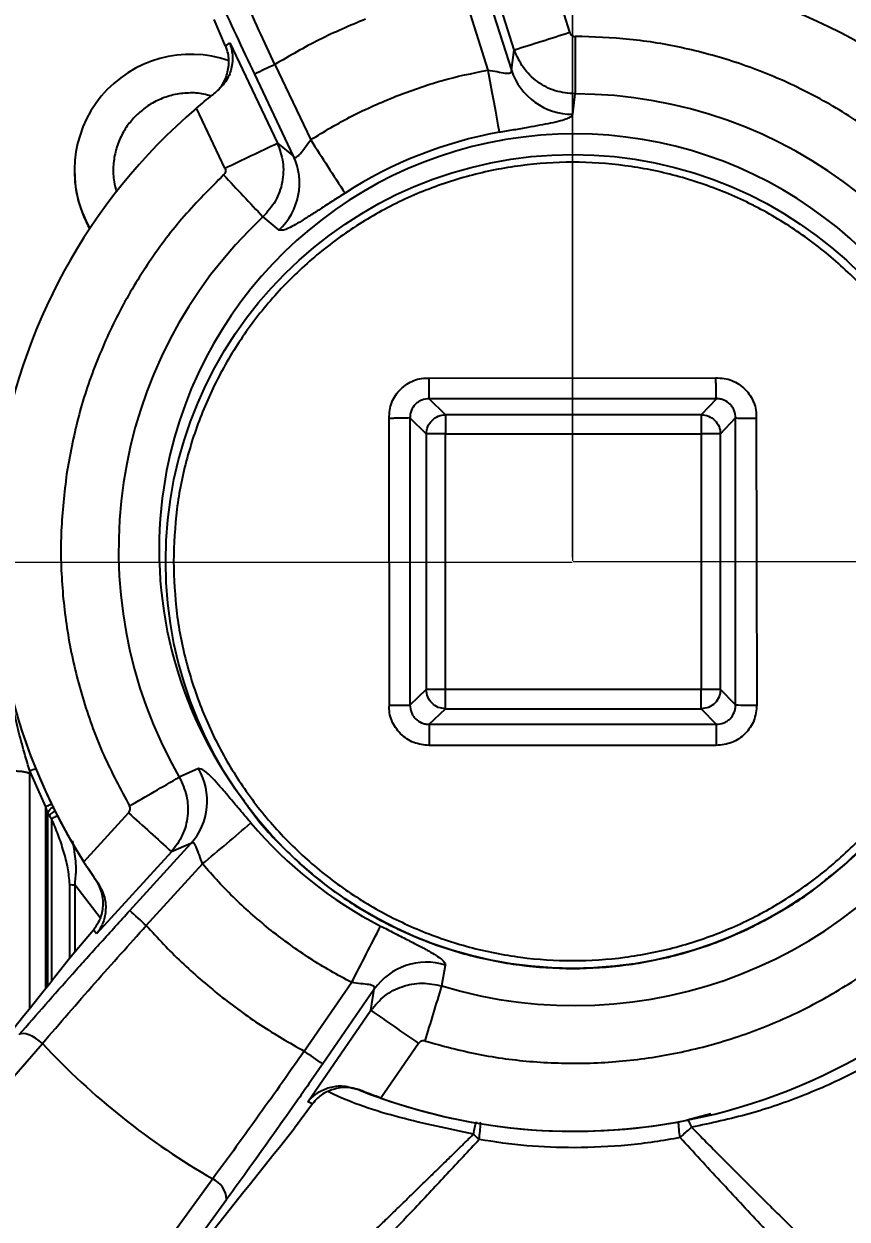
# Model space of a CAD drawing. Header units: millimetres. Extents: x 2223 to 4172, y 741 to 2119.
# Drawn here: x 3032.4 to 3138.6, y 1079.8 to 1234 of the extents above; entities that cross this region are included whole.
import ezdxf

# ---------------------------------------------------------------- set-up
doc = ezdxf.new("R2010")
doc.units = ezdxf.units.MM
doc.layers.add('AM_5', color=3, linetype='Continuous', lineweight=25)
doc.styles.add('SLDTEXTSTYLE1', font='txt.shx', dxfattribs={"width": 0.7, "bigfont": 'gbcbig.shx'})
doc.dimstyles.new('SLDDIMSTYLE12$0', dxfattribs={"dimtxt": 12, "dimasz": 10, "dimexe": 0, "dimexo": 0.0625, "dimgap": 0.875, "dimtad": 1, "dimdec": 1, "dimlfac": 1.8, "dimrnd": 1e-09, "dimzin": 12, "dimdsep": 46, "dimtxsty": 'SLDTEXTSTYLE1', "dimcen": 0.09, "dimdle": 8.16, "dimclrd": 3, "dimclre": 3, "dimadec": 0, "dimazin": 3, "dimtfac": 1, "dimtdec": 1, "dimtofl": 0, "dimtmove": 0, "dimatfit": 3, "dimfxl": 0, "dimfrac": 2, "dimtolj": 1, "dimlwd": 5, "dimlwe": 5, "dimarcsym": 0})
doc.dimstyles.new('SLDDIMSTYLE12$3', dxfattribs={"dimtxt": 12, "dimasz": 10, "dimexe": 0, "dimexo": 0.0625, "dimgap": 0.875, "dimtad": 1, "dimdec": 1, "dimlfac": 1.8, "dimrnd": 1e-09, "dimzin": 12, "dimdsep": 46, "dimtxsty": 'SLDTEXTSTYLE1', "dimcen": 0.09, "dimdle": 8.16, "dimclrd": 3, "dimclre": 3, "dimadec": 0, "dimazin": 3, "dimtfac": 1, "dimtdec": 1, "dimtofl": 0, "dimtmove": 0, "dimatfit": 3, "dimfxl": 0, "dimfrac": 2, "dimtolj": 1, "dimlwd": 5, "dimlwe": 5, "dimarcsym": 0})

# ---------------------------------------------------------------- blocks, each defined once
blk = doc.blocks.new('*D32')
at = {"layer": 'AM_5', "color": 3, "linetype": 'Continuous', "lineweight": 5, "transparency": 16777216}
for p, q in [((2980.42, 1199.16), (2980.42, 1348.98)), ((3093.2, 1348.98), (2990.42, 1348.98))]:
    blk.add_line(p, q, dxfattribs=at)
at = {"layer": 'AM_5', "color": 3, "lineweight": 5, "transparency": 16777216}
blk.add_line((3103.2, 1164.7), (3103.2, 1348.98), dxfattribs=at)
at = {"layer": 'AM_5', "color": 3, "transparency": 16777216}
for points in [[(2990.42, 1350.65), (2990.42, 1347.32), (2980.42, 1348.98)], [(3093.2, 1350.65), (3093.2, 1347.32), (3103.2, 1348.98)]]:
    blk.add_solid(points, dxfattribs=at)
at = {"layer": 'Defpoints', "color": 0, "transparency": 16777216}
for p in [(2980.42, 1348.98), (2980.42, 1199.1), (3103.2, 1164.63)]:
    blk.add_point(p, dxfattribs=at)
at = {"layer": 'AM_5', "color": 0, "transparency": 16777216, "insert": (3041.81, 1355.86), "char_height": 12, "attachment_point": 5, "style": 'SLDTEXTSTYLE1'}
blk.add_mtext('\\A1;123', dxfattribs=at)
blk = doc.blocks.new('*D33')
at = {"layer": 'AM_5', "color": 3, "lineweight": 5, "transparency": 16777216}
blk.add_line((3103.18, 1165.14), (3103.18, 1348.23), dxfattribs=at)
at = {"layer": 'AM_5', "color": 3, "linetype": 'Continuous', "lineweight": 5, "transparency": 16777216}
for p, q in [((3113.18, 1348.23), (3270.42, 1348.23)), ((3280.42, 1238.93), (3280.42, 1348.23))]:
    blk.add_line(p, q, dxfattribs=at)
at = {"layer": 'AM_5', "color": 3, "transparency": 16777216}
for points in [[(3113.18, 1349.9), (3113.18, 1346.57), (3103.18, 1348.23)], [(3270.42, 1349.9), (3270.42, 1346.57), (3280.42, 1348.23)]]:
    blk.add_solid(points, dxfattribs=at)
at = {"layer": 'Defpoints', "color": 0, "transparency": 16777216}
for p in [(3280.42, 1348.23), (3280.42, 1238.87), (3103.18, 1165.07)]:
    blk.add_point(p, dxfattribs=at)
at = {"layer": 'AM_5', "color": 0, "transparency": 16777216, "insert": (3191.8, 1355.11), "char_height": 12, "attachment_point": 5, "style": 'SLDTEXTSTYLE1'}
blk.add_mtext('\\A1;178', dxfattribs=at)
blk = doc.blocks.new('*D27')
at = {"layer": 'AM_5', "color": 3, "lineweight": 5, "transparency": 16777216}
blk.add_line((3396.39, 1282.08), (3427.64, 1282.08), dxfattribs=at)
at = {"layer": 'AM_5', "color": 3, "linetype": 'Continuous', "lineweight": 5, "transparency": 16777216}
for p, q in [((3427.64, 1272.08), (3427.64, 1174.63)), ((3103.26, 1164.63), (3427.64, 1164.63))]:
    blk.add_line(p, q, dxfattribs=at)
at = {"layer": 'AM_5', "color": 3, "transparency": 16777216}
for points in [[(3425.97, 1272.08), (3429.31, 1272.08), (3427.64, 1282.08)], [(3425.97, 1174.63), (3429.31, 1174.63), (3427.64, 1164.63)]]:
    blk.add_solid(points, dxfattribs=at)
at = {"layer": 'Defpoints', "color": 0, "transparency": 16777216}
for p in [(3396.33, 1282.08), (3103.2, 1164.63), (3427.64, 1164.63)]:
    blk.add_point(p, dxfattribs=at)
at = {"layer": 'AM_5', "color": 0, "transparency": 16777216, "insert": (3420.77, 1223.36), "char_height": 12, "attachment_point": 5, "rotation": 90, "style": 'SLDTEXTSTYLE1'}
blk.add_mtext('\\A1;115', dxfattribs=at)
blk = doc.blocks.new('*D36')
at = {"layer": 'AM_5', "color": 3, "lineweight": 5, "transparency": 16777216}
blk.add_line((3103.12, 1164.5), (2915.12, 1164.5), dxfattribs=at)
at = {"layer": 'AM_5', "color": 3, "linetype": 'Continuous', "lineweight": 5, "transparency": 16777216}
for p, q in [((2915.12, 1154.5), (2915.12, 932.89)), ((3057.37, 922.89), (2915.12, 922.89))]:
    blk.add_line(p, q, dxfattribs=at)
at = {"layer": 'AM_5', "color": 3, "transparency": 16777216}
for points in [[(2913.46, 1154.5), (2916.79, 1154.5), (2915.12, 1164.5)], [(2913.46, 932.89), (2916.79, 932.89), (2915.12, 922.89)]]:
    blk.add_solid(points, dxfattribs=at)
at = {"layer": 'Defpoints', "color": 0, "transparency": 16777216}
for p in [(3103.18, 1164.5), (2915.12, 922.89), (3057.43, 922.89)]:
    blk.add_point(p, dxfattribs=at)
at = {"layer": 'AM_5', "color": 0, "transparency": 16777216, "insert": (2908.25, 990.17), "char_height": 12, "attachment_point": 5, "rotation": 90, "style": 'SLDTEXTSTYLE1'}
blk.add_mtext('\\A1;245', dxfattribs=at)
blk = doc.blocks.new('*D29')
at = {"layer": 'AM_5', "color": 3, "linetype": 'Continuous', "lineweight": 5, "transparency": 16777216}
blk.add_line((3249.61, 1333.34), (3223.8, 1301.29), dxfattribs=at)
at = {"layer": 'AM_5', "color": 3, "lineweight": 5, "transparency": 16777216}
for p, q in [((3170.49, 1235), (3170.49, 1235.18)), ((3170.4, 1235.09), (3170.58, 1235.09))]:
    blk.add_line(p, q, dxfattribs=at)
at = {"layer": 'AM_5', "color": 3, "transparency": 16777216}
blk.add_solid([(3222.51, 1302.33), (3225.1, 1300.24), (3217.53, 1293.5)], dxfattribs=at)
at = {"layer": 'Defpoints', "color": 0, "transparency": 16777216}
for p in [(3217.53, 1293.5), (3123.45, 1176.68)]:
    blk.add_point(p, dxfattribs=at)
at = {"layer": 'AM_5', "color": 0, "transparency": 16777216, "insert": (3234.49, 1325.52), "char_height": 12, "attachment_point": 5, "rotation": 51.1543, "style": 'SLDTEXTSTYLE1'}
blk.add_mtext('\\A1;%%C420', dxfattribs=at)

msp = doc.modelspace()

# ---------------------------------------------------------------- linework, layer by layer
at = {"color": 7, "linetype": 'Continuous', "lineweight": 25}
for p, q in [((3095.66, 1230.648), (3091.325, 1244.302)), ((3100.202, 1241.065), (3102.795, 1232.899)), ((3089.006, 1238.292), (3092.262, 1228.038)), ((3091.757, 1239.159), (3095.298, 1228.007)), ((3058.423, 1231.108), (3056.927, 1234.56)), ((3058.423, 1231.108), (3058.955, 1231.547)), ((3058.955, 1231.547), (3065.098, 1218.606)), ((3095.298, 1228.007), (3095.66, 1230.648)), ((3067.193, 1216.933), (3062.175, 1227.504)), ((3064.782, 1228.747), (3069.395, 1219.028)), ((3058.161, 1226.429), (3058.165, 1226.432)), ((3058.165, 1226.432), (3058.492, 1227.12)), ((3103.19, 1222.322), (3103.506, 1224.955)), ((3058.335, 1215.381), (3054.662, 1223.121)), ((3065.098, 1218.606), (3067.193, 1216.933)), ((3038.923, 1215.1), (3038.923, 1215.051)), ((3063.245, 1209.091), (3065.299, 1207.392)), ((3084.689, 1188.299), (3121.659, 1188.311)), ((3086.8, 1183.568), (3084.689, 1185.635)), ((3121.723, 1185.635), (3084.689, 1185.635)), ((3121.723, 1185.635), (3119.775, 1183.568)), ((3079.542, 1146.11), (3079.507, 1183.083)), ((3082.202, 1183.149), (3084.313, 1181.081)), ((3082.202, 1183.149), (3082.202, 1146.115)), ((3119.775, 1183.568), (3086.8, 1183.568)), ((3122.263, 1181.081), (3124.207, 1183.144)), ((3124.207, 1146.119), (3124.207, 1183.144)), ((3126.869, 1183.139), (3126.945, 1146.114)), ((3084.313, 1181.081), (3084.313, 1148.106)), ((3086.8, 1148.111), (3086.8, 1181.086)), ((3086.8, 1181.086), (3119.775, 1181.086)), ((3119.775, 1181.086), (3119.775, 1148.111)), ((3122.263, 1148.106), (3122.263, 1181.081)), ((3050.696, 1164.768), (3050.696, 1164.759)), ((3084.313, 1148.106), (3082.202, 1146.115)), ((3119.775, 1148.111), (3086.8, 1148.111)), ((3124.207, 1146.119), (3122.263, 1148.106)), ((3084.693, 1143.63), (3086.8, 1145.618)), ((3086.8, 1145.618), (3119.775, 1145.618)), ((3119.775, 1145.618), (3121.719, 1143.63)), ((3084.693, 1143.63), (3121.719, 1143.63)), ((3121.719, 1140.888), (3084.693, 1140.888)), ((3033.154, 1137.298), (3033.153, 1137.627)), ((3035.235, 1132.968), (3033.153, 1137.627)), ((3054.923, 1137.917), (3052.449, 1136.814)), ((3035.235, 1132.938), (3035.235, 1132.968)), ((3035.244, 1132.935), (3035.235, 1132.968)), ((3035.683, 1131.821), (3035.485, 1132.103)), ((3035.984, 1131.437), (3035.683, 1131.821)), ((3040.14, 1125.88), (3045.912, 1132.206)), ((3051.442, 1127.175), (3041.788, 1116.596)), ((3046.059, 1119.599), (3053.946, 1128.243)), ((3053.946, 1128.243), (3051.442, 1127.175)), ((3048.19, 1117.66), (3055.442, 1125.607)), ((3042.221, 1118.678), (3038.971, 1122.897)), ((3041.739, 1123.457), (3041.963, 1123.15)), ((3042.519, 1121.665), (3042.516, 1121.669)), ((3042.631, 1120.912), (3042.519, 1121.665)), ((3038.958, 1114.265), (3041.401, 1117.126)), ((3041.788, 1116.596), (3041.401, 1117.126)), ((3086.318, 1109.878), (3086.797, 1112.568)), ((3068.568, 1101.454), (3074.678, 1110.308)), ((3077.589, 1109.44), (3070.944, 1099.809)), ((3077.152, 1106.728), (3077.589, 1109.44)), ((3069.019, 1094.941), (3077.152, 1106.728)), ((3018.135, 1083.288), (3034.792, 1102.45)), ((3083.313, 1102.461), (3078.45, 1095.414)), ((3074.324, 1096.754), (3073.393, 1096.756)), ((3074.329, 1096.752), (3074.324, 1096.754)), ((3075.741, 1096.417), (3074.329, 1096.752)), ((3075.378, 1096.576), (3075.741, 1096.417)), ((3069.64, 1094.667), (3069.019, 1094.941)), ((3069.64, 1094.667), (3067.311, 1091.529)), ((3121.015, 1093.359), (3117.94, 1092.54)), ((3117.94, 1092.54), (3117.94, 1092.54)), ((3090.395, 1090.752), (3090.846, 1090.326)), ((3090.846, 1090.326), (3091.12, 1090.055)), ((3117.059, 1090.301), (3117.369, 1090.604)), ((3056.757, 1084.982), (3041.813, 1064.458)), ((3043.537, 1061.751), (3058.548, 1082.321))]:
    msp.add_line(p, q, dxfattribs=at)
at = {"color": 7, "linetype": 'Continuous', "lineweight": 25, "flags": 128}
for points in [[(3103.516, 1232.368), (3103.514, 1231.034), (3103.512, 1229.743), (3103.511, 1228.536), (3103.509, 1227.452), (3103.508, 1226.525), (3103.507, 1225.785), (3103.506, 1225.256), (3103.506, 1224.955)], [(3092.262, 1228.038), (3092.523, 1226.592), (3092.776, 1225.193), (3093.012, 1223.885), (3093.225, 1222.71), (3093.406, 1221.705), (3093.551, 1220.904), (3093.655, 1220.331), (3093.715, 1220.004)], [(3086.8, 1183.568), (3086.8, 1183.48), (3086.8, 1183.312), (3086.8, 1183.069), (3086.8, 1182.759), (3086.8, 1182.393), (3086.8, 1181.982), (3086.8, 1181.542), (3086.8, 1181.086)], [(3119.775, 1183.568), (3119.775, 1183.48), (3119.775, 1183.312), (3119.775, 1183.069), (3119.775, 1182.759), (3119.775, 1182.393), (3119.775, 1181.982), (3119.775, 1181.542), (3119.775, 1181.086)], [(3086.8, 1145.618), (3086.8, 1145.705), (3086.8, 1145.873), (3086.8, 1146.117), (3086.8, 1146.429), (3086.8, 1146.797), (3086.8, 1147.21), (3086.8, 1147.653), (3086.8, 1148.111)], [(3119.775, 1145.618), (3119.775, 1145.705), (3119.775, 1145.873), (3119.775, 1146.117), (3119.775, 1146.429), (3119.775, 1146.797), (3119.775, 1147.21), (3119.775, 1147.653), (3119.775, 1148.111)], [(3084.693, 1143.63), (3084.693, 1143.535), (3084.693, 1143.35), (3084.693, 1143.081), (3084.693, 1142.739), (3084.693, 1142.333), (3084.693, 1141.879), (3084.693, 1141.392), (3084.693, 1140.888)], [(3121.719, 1143.63), (3121.719, 1143.535), (3121.719, 1143.35), (3121.719, 1143.081), (3121.719, 1142.739), (3121.719, 1142.333), (3121.719, 1141.879), (3121.719, 1141.392), (3121.719, 1140.888)], [(3033.154, 1106.995), (3033.154, 1107.003), (3033.154, 1112.215), (3033.154, 1117.396), (3033.154, 1122.519), (3033.154, 1127.561), (3033.154, 1132.495), (3033.154, 1137.298)], [(3035.235, 1109.609), (3035.235, 1113.202), (3035.235, 1118.253), (3035.235, 1123.243), (3035.235, 1128.146), (3035.235, 1132.938)], [(3035.485, 1109.922), (3035.485, 1112.65), (3035.485, 1117.623), (3035.485, 1122.539), (3035.485, 1127.373), (3035.485, 1132.103)], [(3035.984, 1131.437), (3035.984, 1126.545), (3035.984, 1121.544), (3035.984, 1116.459), (3035.984, 1111.317), (3035.984, 1110.541)], [(3038.316, 1113.48), (3038.316, 1118.037), (3038.316, 1122.969)], [(3038.971, 1122.897), (3038.971, 1117.985), (3038.971, 1114.292)], [(3034.792, 1102.45), (3034.362, 1102.807), (3033.916, 1103.119), (3033.471, 1103.377), (3033.043, 1103.57), (3032.648, 1103.691), (3032.301, 1103.736), (3032.015, 1103.702), (3031.8, 1103.592)]]:
    msp.add_lwpolyline(points, dxfattribs=at)
at = {"color": 7, "linetype": 'Continuous', "lineweight": 25}
msp.add_circle((3103.196, 1164.634), 52.5, dxfattribs=at)
for centre, radius, start, end in [((3103.422, 1166.134), 75, 10.54851, 92.46086), ((2782.724, 2234.862), 1051.844, 287.308245, 287.715785), ((3053.923, 1215.062), 15, 70.68701, 209.89018), ((3248.707, 839.865), 430.183, 115.31225, 115.69693), ((3103.159, 1230.599), 8.277, 198.25, 270.21482), ((3103.422, 1166.145), 58.809, 13.09228, 89.91829), ((3103.422, 1166.134), 75, 130.5515, 212.46111), ((3103.422, 1166.225), 53.574, 308.26934, 171.50515), ((3103.422, 1166.208), 54.664, 100.22856, 122.78193), ((2581.429, 2224.309), 1115.963, 295.299462, 295.684155), ((5061.985, 2500.275), 2368.967, 212.741266, 212.938789), ((3059.674, 1213.467), 8.279, 312.79782, 24.74766), ((3053.923, 1215.012), 15, 179.85416, 209.77464), ((4306.544, 2380.296), 1708.073, 223.040922, 223.289717), ((3103.421, 1166.146), 58.809, 133.09211, 209.9183), ((3086.261, 815.55), 365.536, 89.91553, 90.30529), ((3120.32, 821.299), 359.787, 89.69056, 90.08686), ((3103.422, 1166.225), 53.574, 171.50512, 216.90515), ((3103.422, 1166.121), 75, 179.85416, 214.67082), ((3086.261, 782.575), 365.536, 89.91553, 90.30529), ((3120.32, 788.324), 359.787, 89.69056, 90.08686), ((3126.345, 1541.879), 395.766, 269.69056, 270.08686), ((3022.116, 1166.92), 31.302, 290.645, 292.15846), ((2367.671, 2314.963), 1362.702, 299.853963, 300.166528), ((3047.772, 1133.752), 8.275, 318.25455, 30.22182), ((3103.422, 1166.146), 58.81, 253.09221, 329.91815), ((3034.838, 1131.878), 1.132, 68.96163, 69.4452), ((3956.608, 2127.753), 1349.252, 227.54871, 227.866183), ((1954.568, 2429.605), 1706.557, 310.172067, 310.447019), ((3103.422, 1166.209), 54.664, 220.22866, 242.78205), ((3103.422, 1166.134), 75, 250.55137, 332.45778), ((2697.016, 733.937), 520.16, 47.53594, 47.85337), ((531.158, 2420.404), 2861.092, 332.748286, 332.912361), ((3084.348, 1104.66), 8.278, 72.79245, 144.73438), ((-839.477, 2297.03), 4101.365, 343.070862, 343.174801), ((3776.323, 2109.615), 1222.547, 235.11742, 235.46867), ((3103.422, 1166.203), 93.672, 222.88982, 240.12065), ((2801.583, 713.256), 471.146, 55.13015, 55.48148), ((3103.422, 1166.122), 75, 248.34145, 281.16149), ((3055.491, 1082.197), 3.059, 2.31011, 65.56225)]:
    msp.add_arc(centre, radius, start, end, dxfattribs=at)
for points, knots in [([(3102.989, 995.903), (3105.549, 995.928), (3109.129, 995.962), (3114.399, 996.241), (3118.863, 996.577), (3124.179, 997.142), (3129.748, 997.916), (3135.562, 998.926), (3141.533, 1000.182), (3147.609, 1001.692), (3153.747, 1003.463), (3159.912, 1005.497), (3166.076, 1007.797), (3172.212, 1010.362), (3178.301, 1013.192), (3184.32, 1016.286), (3190.253, 1019.641), (3196.082, 1023.253), (3201.792, 1027.118), (3207.367, 1031.232), (3212.795, 1035.59), (3218.06, 1040.184), (3223.152, 1045.008), (3228.056, 1050.056), (3232.763, 1055.319), (3237.261, 1060.789), (3241.539, 1066.457), (3245.588, 1072.314), (3249.398, 1078.351), (3252.959, 1084.557), (3256.265, 1090.922), (3259.305, 1097.434), (3262.075, 1104.083), (3264.565, 1110.858), (3266.77, 1117.745), (3268.685, 1124.734), (3270.304, 1131.812), (3271.621, 1138.966), (3272.634, 1146.183), (3273.339, 1153.45), (3273.732, 1160.754), (3273.81, 1168.082), (3273.573, 1175.42), (3273.019, 1182.754), (3272.147, 1190.072), (3270.957, 1197.359), (3269.449, 1204.602), (3267.624, 1211.786), (3265.483, 1218.899), (3263.029, 1225.927), (3260.265, 1232.855), (3257.192, 1239.672), (3253.815, 1246.362), (3250.137, 1252.914), (3246.163, 1259.314), (3241.898, 1265.55), (3237.347, 1271.608), (3232.515, 1277.476), (3227.408, 1283.142), (3222.032, 1288.595), (3216.585, 1293.642), (3211.112, 1298.295), (3205.653, 1302.564), (3200.028, 1306.607), (3194.247, 1310.415), (3188.319, 1313.983), (3182.257, 1317.305), (3176.071, 1320.375), (3169.775, 1323.189), (3163.381, 1325.741), (3156.906, 1328.027), (3150.368, 1330.043), (3143.793, 1331.786), (3137.22, 1333.25), (3130.726, 1334.432), (3124.437, 1335.329), (3118.913, 1335.913), (3114.03, 1336.28), (3109.206, 1336.52), (3103.232, 1336.637), (3097.715, 1336.527), (3092.446, 1336.255), (3087.982, 1335.917), (3082.665, 1335.352), (3077.096, 1334.579), (3071.283, 1333.569), (3065.312, 1332.313), (3059.236, 1330.802), (3053.098, 1329.032), (3046.933, 1326.997), (3040.769, 1324.698), (3034.632, 1322.133), (3028.544, 1319.302), (3022.525, 1316.209), (3016.592, 1312.854), (3010.763, 1309.242), (3005.053, 1305.376), (2999.477, 1301.262), (2994.05, 1296.905), (2988.784, 1292.311), (2983.693, 1287.486), (2978.788, 1282.438), (2974.081, 1277.176), (2969.584, 1271.706), (2965.305, 1266.037), (2961.257, 1260.18), (2957.447, 1254.143), (2953.885, 1247.938), (2950.58, 1241.573), (2947.538, 1235.061), (2944.776, 1228.409), (2942.439, 1222.127), (2941.16, 1218.022), (2940.597, 1216.214)], [0, 0, 0, 0, 0.01020738, 0.01427401, 0.02103699, 0.02805607, 0.03558666, 0.0434511, 0.05157826, 0.05991132, 0.06840986, 0.07704394, 0.08579098, 0.09463359, 0.10355821, 0.11255405, 0.12161242, 0.13072624, 0.1398897, 0.14909794, 0.15834689, 0.16763314, 0.17695375, 0.18630622, 0.19568842, 0.20509849, 0.21453484, 0.22399606, 0.23348097, 0.24298851, 0.25251779, 0.26206801, 0.27163852, 0.28122873, 0.29083816, 0.30046642, 0.31011319, 0.31977821, 0.32946132, 0.33916239, 0.34888138, 0.35861831, 0.36837328, 0.37814642, 0.38793798, 0.39774825, 0.40757761, 0.41742653, 0.42729557, 0.4371854, 0.4470968, 0.45703069, 0.46698816, 0.47697044, 0.48697902, 0.49701559, 0.50708218, 0.51718117, 0.52731537, 0.53748817, 0.54770366, 0.5569145, 0.56612256, 0.57532659, 0.5845258, 0.59371913, 0.60290519, 0.61208206, 0.62124705, 0.63039624, 0.63952364, 0.64861966, 0.65766788, 0.66663751, 0.67546331, 0.68397889, 0.69196332, 0.69760555, 0.70350123, 0.71121989, 0.72142727, 0.72549391, 0.73225688, 0.73927596, 0.74680655, 0.754671, 0.76279816, 0.77113122, 0.77962976, 0.78826384, 0.79701087, 0.80585349, 0.81477811, 0.82377394, 0.83283231, 0.84194614, 0.85110959, 0.86031783, 0.86956679, 0.87885303, 0.88817364, 0.89752611, 0.90690831, 0.91631839, 0.92575473, 0.93521596, 0.94470086, 0.95420841, 0.96373768, 0.97328791, 0.98285841, 0.99244862, 1, 1, 1, 1]), ([(3103.805, 1316.592), (3106.206, 1316.554), (3109.564, 1316.502), (3114.507, 1316.198), (3118.696, 1315.841), (3123.683, 1315.25), (3128.904, 1314.45), (3134.35, 1313.413), (3139.938, 1312.129), (3145.618, 1310.591), (3151.346, 1308.793), (3157.089, 1306.732), (3162.82, 1304.408), (3168.512, 1301.821), (3174.144, 1298.971), (3179.696, 1295.861), (3185.149, 1292.494), (3190.486, 1288.875), (3195.692, 1285.008), (3200.751, 1280.899), (3205.649, 1276.555), (3210.372, 1271.982), (3214.908, 1267.189), (3219.244, 1262.183), (3223.369, 1256.974), (3227.271, 1251.571), (3230.94, 1245.983), (3234.367, 1240.222), (3237.541, 1234.299), (3240.455, 1228.224), (3243.099, 1222.009), (3245.467, 1215.667), (3247.552, 1209.209), (3249.347, 1202.65), (3250.847, 1196.002), (3252.045, 1189.278), (3252.942, 1182.492), (3253.517, 1175.658), (3253.792, 1169.592), (3253.74, 1165.808), (3253.719, 1164.314)], [0, 0, 0, 0, 0.0302952, 0.0423856, 0.0624901, 0.08336, 0.1057536, 0.1291426, 0.1533151, 0.1781023, 0.2033838, 0.2290707, 0.2550958, 0.2814075, 0.3079654, 0.3347376, 0.3616982, 0.3888263, 0.4161047, 0.4435189, 0.4710571, 0.4987089, 0.526466, 0.5543209, 0.5822674, 0.6103001, 0.6384144, 0.6666062, 0.6948723, 0.7232096, 0.7516156, 0.7800883, 0.8086258, 0.8372268, 0.86589, 0.8946146, 0.9234, 0.9522458, 0.9811519, 1, 1, 1, 1]), ([(3062.175, 1227.504), (3061.384, 1229.177), (3059.808, 1232.513), (3057.513, 1237.471), (3055.295, 1242.335), (3053.911, 1245.444), (3053.219, 1246.998)], [0, 0, 0, 0, 0.2514799, 0.5012785, 0.7507527, 1, 1, 1, 1]), ([(3064.782, 1228.747), (3064.091, 1230.233), (3062.68, 1233.265), (3060.576, 1237.872), (3058.452, 1242.59), (3057.103, 1245.662), (3056.415, 1247.226)], [0, 0, 0, 0, 0.2354209, 0.48057, 0.7354347, 1, 1, 1, 1]), ([(3102.795, 1232.899), (3102.826, 1232.825), (3102.889, 1232.678), (3103.062, 1232.507), (3103.276, 1232.391), (3103.436, 1232.376), (3103.516, 1232.368)], [0, 0, 0, 0, 0.2501498, 0.4993715, 0.7492584, 1, 1, 1, 1]), ([(3167.937, 1181.136), (3167.335, 1183.403), (3166.12, 1187.988), (3163.348, 1194.638), (3159.833, 1201.116), (3155.518, 1207.272), (3150.457, 1212.978), (3144.742, 1218.088), (3138.477, 1222.506), (3131.778, 1226.152), (3124.808, 1228.97), (3117.706, 1230.937), (3110.602, 1232.14), (3105.861, 1232.293), (3103.516, 1232.368)], [0, 0, 0, 0, 0.079193, 0.1601594, 0.2427828, 0.3278545, 0.4136411, 0.5, 0.5863536, 0.6721403, 0.7572171, 0.8398354, 0.9208043, 1, 1, 1, 1]), ([(3058.955, 1231.547), (3059.102, 1231.053), (3059.394, 1230.064), (3059.265, 1228.413), (3058.689, 1226.691), (3057.699, 1225.698), (3057.203, 1225.202)], [0, 0, 0, 0, 0.2505534, 0.5002592, 0.7500542, 1, 1, 1, 1]), ([(3058.492, 1227.12), (3058.653, 1227.71), (3058.974, 1228.888), (3058.763, 1230.243), (3058.491, 1230.936), (3058.423, 1231.108)], [0, 0, 0, 0, 0.4303315, 0.858978, 1, 1, 1, 1]), ([(3103.506, 1224.955), (3102.639, 1225.037), (3100.906, 1225.2), (3098.58, 1226.444), (3096.683, 1228.268), (3096.001, 1229.854), (3095.66, 1230.648)], [0, 0, 0, 0, 0.2503671, 0.5005248, 0.7501034, 1, 1, 1, 1]), ([(3092.262, 1228.038), (3092.663, 1227.969), (3093.454, 1227.831), (3094.327, 1227.653), (3094.861, 1227.608), (3095.147, 1227.646), (3095.31, 1227.773), (3095.302, 1227.928), (3095.298, 1228.007)], [0, 0, 0, 0, 0.2616178, 0.5161546, 0.6376198, 0.7555299, 0.8740541, 1, 1, 1, 1]), ([(3056.896, 1224.946), (3057.257, 1225.278), (3057.742, 1225.723), (3058.076, 1226.285), (3058.161, 1226.429)], [0, 0, 0, 0, 0.7449704, 1, 1, 1, 1]), ([(3056.542, 1224.674), (3056.235, 1224.767), (3055.296, 1225.053), (3053.637, 1225.121), (3051.677, 1224.887), (3049.838, 1224.261), (3048.195, 1223.355), (3047.292, 1222.54), (3046.852, 1222.143)], [0, 0, 0, 0, 0.09132221, 0.2798441, 0.46836599, 0.65326485, 0.83131816, 1, 1, 1, 1]), ([(3054.662, 1223.121), (3055.341, 1223.69), (3056.21, 1224.42), (3057.025, 1225.061), (3057.203, 1225.202)], [0, 0, 0, 0, 0.7808005, 1, 1, 1, 1]), ([(3046.852, 1222.143), (3046.464, 1221.714), (3045.668, 1220.834), (3044.774, 1219.239), (3044.146, 1217.458), (3043.881, 1215.557), (3043.931, 1213.812), (3044.224, 1212.764), (3044.344, 1212.334)], [0, 0, 0, 0, 0.1629563, 0.3344814, 0.5122355, 0.6932761, 0.8743167, 1, 1, 1, 1]), ([(3093.715, 1220.004), (3094.35, 1220.118), (3095.635, 1220.348), (3097.422, 1220.663), (3099.024, 1220.948), (3100.46, 1221.226), (3101.669, 1221.504), (3102.529, 1221.781), (3103.066, 1222.052), (3103.148, 1222.231), (3103.19, 1222.322)], [0, 0, 0, 0, 0.1222892, 0.2475486, 0.3637592, 0.4805658, 0.6189284, 0.7530679, 0.8736947, 1, 1, 1, 1]), ([(3065.098, 1218.606), (3065.389, 1217.797), (3065.972, 1216.177), (3065.834, 1213.553), (3064.983, 1211.051), (3063.825, 1209.746), (3063.245, 1209.091)], [0, 0, 0, 0, 0.248705, 0.4981896, 0.7483774, 1, 1, 1, 1]), ([(3067.193, 1216.933), (3067.244, 1216.873), (3067.344, 1216.755), (3067.55, 1216.772), (3067.787, 1216.939), (3068.147, 1217.336), (3068.664, 1218.063), (3069.149, 1218.703), (3069.395, 1219.028)], [0, 0, 0, 0, 0.1251651, 0.2440023, 0.362149, 0.4834229, 0.7377951, 1, 1, 1, 1]), ([(3058.335, 1215.381), (3058.363, 1215.306), (3058.418, 1215.156), (3058.408, 1214.913), (3058.33, 1214.682), (3058.224, 1214.561), (3058.171, 1214.501)], [0, 0, 0, 0, 0.25014978, 0.49937143, 0.74925837, 1, 1, 1, 1]), ([(3058.171, 1214.501), (3056.436, 1212.771), (3052.952, 1209.297), (3048.488, 1203.37), (3044.649, 1196.99), (3041.577, 1190.207), (3039.233, 1183.167), (3038.351, 1178.327), (3037.912, 1175.916)], [0, 0, 0, 0, 0.1654437, 0.332195, 0.5, 0.6677943, 0.834551, 1, 1, 1, 1]), ([(3073.824, 1212.167), (3073.277, 1211.814), (3072.17, 1211.098), (3070.604, 1210.081), (3069.175, 1209.157), (3067.951, 1208.395), (3066.943, 1207.821), (3065.872, 1207.305), (3065.528, 1207.358), (3065.299, 1207.392)], [0, 0, 0, 0, 0.1235233, 0.2501507, 0.3747805, 0.5002123, 0.6235234, 0.7497125, 1, 1, 1, 1]), ([(3079.507, 1183.083), (3079.563, 1183.789), (3079.674, 1185.184), (3080.911, 1186.935), (3082.347, 1187.903), (3083.665, 1188.31), (3084.349, 1188.303), (3084.689, 1188.299)], [0, 0, 0, 0, 0.2548061, 0.5030235, 0.7512335, 0.8766037, 1, 1, 1, 1]), ([(3121.723, 1185.635), (3121.722, 1185.699), (3121.72, 1185.831), (3121.706, 1186.424), (3121.69, 1187.106), (3121.674, 1187.746), (3121.664, 1188.117), (3121.659, 1188.311)], [0, 0, 0, 0, 0.2386603, 0.491323, 0.7193143, 0.8531728, 1, 1, 1, 1]), ([(3121.659, 1188.311), (3122.025, 1188.31), (3122.731, 1188.309), (3124.068, 1187.903), (3125.516, 1186.932), (3126.483, 1185.48), (3126.89, 1184.163), (3126.876, 1183.478), (3126.869, 1183.139)], [0, 0, 0, 0, 0.1326034, 0.256109, 0.503904, 0.7516959, 0.877002, 1, 1, 1, 1]), ([(3084.689, 1185.635), (3084.362, 1185.604), (3083.869, 1185.556), (3083.287, 1185.241), (3082.786, 1184.836), (3082.422, 1184.284), (3082.227, 1183.657), (3082.211, 1183.32), (3082.202, 1183.149)], [0, 0, 0, 0, 0.2493138, 0.3761129, 0.5001652, 0.7410461, 0.8682365, 1, 1, 1, 1]), ([(3124.207, 1183.144), (3124.176, 1183.471), (3124.128, 1183.965), (3123.814, 1184.546), (3123.409, 1185.049), (3122.857, 1185.415), (3122.23, 1185.611), (3121.893, 1185.627), (3121.723, 1185.635)], [0, 0, 0, 0, 0.2493268, 0.3762956, 0.5001656, 0.7420044, 0.8689622, 1, 1, 1, 1]), ([(3082.202, 1183.149), (3082.135, 1183.147), (3081.998, 1183.144), (3081.391, 1183.129), (3080.707, 1183.112), (3080.074, 1183.097), (3079.703, 1183.087), (3079.507, 1183.083)], [0, 0, 0, 0, 0.2438999, 0.4992707, 0.7200727, 0.8527413, 1, 1, 1, 1]), ([(3037.912, 1175.916), (3037.628, 1173.483), (3037.057, 1168.596), (3037.241, 1161.178), (3038.197, 1153.794), (3040.004, 1146.571), (3042.542, 1139.598), (3044.858, 1135.257), (3046.012, 1133.095)], [0, 0, 0, 0, 0.16544369, 0.33219497, 0.49999998, 0.6677943, 0.83455097, 1, 1, 1, 1]), ([(2933.119, 1167.395), (2933.103, 1166.403), (2933.047, 1162.964), (2933.283, 1157.075), (2933.822, 1149.74), (2934.698, 1142.422), (2935.888, 1135.135), (2937.396, 1127.893), (2939.221, 1120.708), (2941.361, 1113.595), (2943.815, 1106.568), (2946.58, 1099.639), (2949.653, 1092.823), (2953.03, 1086.132), (2956.708, 1079.58), (2960.681, 1073.18), (2964.946, 1066.945), (2969.497, 1060.887), (2974.329, 1055.019), (2979.436, 1049.352), (2984.813, 1043.9), (2990.26, 1038.852), (2995.733, 1034.2), (3001.191, 1029.93), (3006.816, 1025.888), (3012.598, 1022.08), (3018.525, 1018.511), (3024.588, 1015.189), (3030.773, 1012.119), (3037.07, 1009.306), (3043.464, 1006.754), (3049.939, 1004.468), (3056.477, 1002.451), (3063.052, 1000.709), (3069.624, 999.244), (3076.118, 998.062), (3082.408, 997.166), (3087.931, 996.581), (3092.814, 996.216), (3097.638, 995.968), (3101.053, 995.926), (3102.989, 995.903)], [0, 0, 0, 0, 0.01109766, 0.03845632, 0.06586598, 0.09332727, 0.12084104, 0.14840835, 0.17603052, 0.20370911, 0.23144601, 0.25924341, 0.28710389, 0.31503048, 0.34302669, 0.37109662, 0.39924508, 0.42747773, 0.45580122, 0.48422349, 0.51275401, 0.54140426, 0.56723687, 0.59306169, 0.61887522, 0.6446752, 0.67045871, 0.69622182, 0.72195917, 0.74766321, 0.77332291, 0.7989215, 0.8244321, 0.84980864, 0.87496476, 0.89971751, 0.9236002, 0.94599323, 0.96181736, 0.97835234, 1, 1, 1, 1]), ([(3033.153, 1137.627), (3032.848, 1138.656), (3032.234, 1140.728), (3031.465, 1143.706), (3030.684, 1147.112), (3030.15, 1149.72), (3029.924, 1151.261), (3029.894, 1151.463)], [0, 0, 0, 0, 0.2086078, 0.4204927, 0.6329881, 0.9518433, 1, 1, 1, 1]), ([(3084.693, 1140.888), (3084.01, 1140.965), (3082.644, 1141.121), (3080.9, 1142.325), (3079.93, 1143.765), (3079.522, 1145.085), (3079.535, 1145.77), (3079.542, 1146.11)], [0, 0, 0, 0, 0.2495155, 0.4993463, 0.7494031, 0.8758585, 1, 1, 1, 1]), ([(3079.542, 1146.11), (3079.861, 1146.11), (3080.521, 1146.11), (3081.378, 1146.111), (3082.003, 1146.113), (3082.138, 1146.114), (3082.202, 1146.115)], [0, 0, 0, 0, 0.2426841, 0.5013251, 0.7592367, 1, 1, 1, 1]), ([(3082.202, 1146.115), (3082.234, 1145.788), (3082.283, 1145.294), (3082.599, 1144.713), (3083.005, 1144.214), (3083.556, 1143.85), (3084.183, 1143.655), (3084.521, 1143.639), (3084.693, 1143.63)], [0, 0, 0, 0, 0.2493016, 0.375853, 0.5001539, 0.7402565, 0.8676627, 1, 1, 1, 1]), ([(3121.719, 1143.63), (3122.046, 1143.663), (3122.539, 1143.711), (3123.12, 1144.026), (3123.621, 1144.432), (3123.986, 1144.984), (3124.182, 1145.61), (3124.199, 1145.947), (3124.207, 1146.119)], [0, 0, 0, 0, 0.2493148, 0.376036, 0.5001542, 0.7412291, 0.8683988, 1, 1, 1, 1]), ([(3126.945, 1146.114), (3126.867, 1145.429), (3126.711, 1144.059), (3125.504, 1142.328), (3123.773, 1141.122), (3122.403, 1140.966), (3121.719, 1140.888)], [0, 0, 0, 0, 0.2498541, 0.5000068, 0.7501542, 1, 1, 1, 1]), ([(3052.449, 1136.814), (3052.812, 1136.022), (3053.537, 1134.44), (3053.623, 1131.803), (3052.992, 1129.249), (3051.959, 1127.867), (3051.442, 1127.175)], [0, 0, 0, 0, 0.250367, 0.5005248, 0.7501034, 1, 1, 1, 1]), ([(3061.687, 1130.904), (3061.267, 1131.402), (3060.417, 1132.409), (3059.521, 1133.473), (3058.952, 1134.148), (3058.618, 1134.543), (3057.994, 1135.275), (3057.197, 1136.186), (3056.375, 1137.049), (3055.5, 1137.846), (3055.153, 1137.889), (3054.923, 1137.917)], [0, 0, 0, 0, 0.1235463, 0.2500747, 0.2792914, 0.3122334, 0.3634887, 0.4998737, 0.6231492, 0.7493974, 1, 1, 1, 1]), ([(3035.235, 1132.968), (3035.301, 1133.008), (3035.432, 1133.089), (3035.692, 1133.227), (3035.894, 1133.328), (3035.997, 1133.375), (3036.011, 1133.382)], [0, 0, 0, 0, 0.32229813, 0.64351646, 0.9486834, 1, 1, 1, 1]), ([(3060.605, 1134.073), (3060.913, 1133.6), (3062.472, 1131.209), (3066.004, 1127.422), (3071.135, 1122.849), (3076.874, 1119.031), (3083.047, 1115.983), (3089.569, 1113.77), (3096.324, 1112.426), (3103.196, 1111.976), (3110.069, 1112.425), (3116.821, 1113.772), (3123.352, 1115.974), (3129.493, 1119.062), (3133.931, 1121.842), (3136.098, 1123.791), (3136.562, 1124.208)], [0, 0, 0, 0, 0.019687, 0.0995672, 0.1794473, 0.2593274, 0.3392075, 0.4190876, 0.4989678, 0.5788479, 0.658728, 0.7386081, 0.8184882, 0.8983683, 0.9782485, 1, 1, 1, 1]), ([(3035.485, 1132.103), (3035.471, 1132.144), (3035.44, 1132.239), (3035.356, 1132.523), (3035.292, 1132.76), (3035.244, 1132.935)], [0, 0, 0, 0, 0.1694804, 0.3880482, 1, 1, 1, 1]), ([(3035.485, 1132.103), (3035.505, 1132.199), (3035.546, 1132.391), (3035.747, 1132.659), (3036.008, 1132.852), (3036.206, 1132.956), (3036.304, 1132.973), (3036.307, 1132.973)], [0, 0, 0, 0, 0.2608226, 0.5230424, 0.7711913, 0.9942166, 1, 1, 1, 1]), ([(3036.434, 1132.409), (3036.401, 1132.396), (3036.272, 1132.341), (3036.056, 1132.204), (3035.817, 1132.013), (3035.728, 1131.885), (3035.683, 1131.821)], [0, 0, 0, 0, 0.0960601, 0.387253, 0.6940749, 1, 1, 1, 1]), ([(3036.77, 1131.839), (3036.743, 1131.828), (3036.63, 1131.778), (3036.425, 1131.678), (3036.175, 1131.55), (3036.048, 1131.475), (3035.984, 1131.437)], [0, 0, 0, 0, 0.0910511, 0.3846369, 0.6920356, 1, 1, 1, 1]), ([(3045.912, 1132.206), (3045.961, 1132.269), (3046.058, 1132.397), (3046.119, 1132.633), (3046.112, 1132.876), (3046.045, 1133.022), (3046.012, 1133.095)], [0, 0, 0, 0, 0.2501498, 0.4993715, 0.7492584, 1, 1, 1, 1]), ([(3084.158, 1102.758), (3086.422, 1102.146), (3091.001, 1100.906), (3098.146, 1099.981), (3105.513, 1099.786), (3113.002, 1100.445), (3120.474, 1101.975), (3127.757, 1104.369), (3134.715, 1107.586), (3141.223, 1111.565), (3147.149, 1116.191), (3152.403, 1121.359), (3156.997, 1126.909), (3159.499, 1130.939), (3160.737, 1132.932)], [0, 0, 0, 0, 0.079193, 0.1601594, 0.2427828, 0.3278545, 0.4136411, 0.5, 0.5863536, 0.6721403, 0.7572171, 0.8398354, 0.9208043, 1, 1, 1, 1]), ([(3038.316, 1122.969), (3038.252, 1123.684), (3038.121, 1125.129), (3037.535, 1127.273), (3036.861, 1129.396), (3036.276, 1130.758), (3035.984, 1131.437)], [0, 0, 0, 0, 0.2460614, 0.4971042, 0.7491953, 1, 1, 1, 1]), ([(3038.971, 1122.897), (3039.05, 1123.516), (3039.23, 1124.932), (3039.04, 1126.539), (3038.894, 1127.529), (3038.861, 1127.733), (3038.851, 1127.789), (3038.812, 1128.022), (3038.767, 1128.285), (3038.703, 1128.54), (3038.693, 1128.582)], [0, 0, 0, 0, 0.3288946, 0.7525279, 0.8319062, 0.8530514, 0.8608014, 0.8618411, 0.9770358, 1, 1, 1, 1]), ([(3055.442, 1125.607), (3055.302, 1125.988), (3055.026, 1126.741), (3054.743, 1127.585), (3054.514, 1128.068), (3054.337, 1128.296), (3054.144, 1128.372), (3054.013, 1128.286), (3053.946, 1128.243)], [0, 0, 0, 0, 0.2616178, 0.5161546, 0.6376198, 0.7555299, 0.8740541, 1, 1, 1, 1]), ([(3041.963, 1123.15), (3041.488, 1123.84), (3040.881, 1124.722), (3040.273, 1125.672), (3040.14, 1125.88)], [0, 0, 0, 0, 0.7808488, 1, 1, 1, 1]), ([(3247.719, 1124.175), (3247.418, 1123.113), (3246.482, 1119.808), (3244.575, 1114.357), (3242.017, 1107.829), (3239.132, 1101.418), (3235.947, 1095.13), (3232.458, 1088.981), (3228.674, 1082.985), (3224.597, 1077.156), (3220.234, 1071.507), (3215.59, 1066.052), (3210.671, 1060.802), (3205.662, 1055.946), (3200.607, 1051.474), (3195.549, 1047.376), (3190.321, 1043.502), (3184.933, 1039.86), (3179.397, 1036.457), (3173.725, 1033.299), (3167.928, 1030.392), (3162.02, 1027.741), (3156.017, 1025.352), (3149.934, 1023.23), (3143.794, 1021.377), (3137.627, 1019.799), (3131.483, 1018.5), (3125.474, 1017.488), (3119.907, 1016.777), (3115.062, 1016.332), (3110.592, 1016.054), (3106.687, 1015.916), (3104.088, 1015.907), (3103.04, 1015.903)], [0, 0, 0, 0, 0.0170783, 0.0531439, 0.089298, 0.1255445, 0.1618882, 0.1983346, 0.2348901, 0.2715626, 0.3083611, 0.3452967, 0.3823824, 0.4196345, 0.4532144, 0.4867833, 0.5203362, 0.5538698, 0.5873798, 0.6208602, 0.654303, 0.6876965, 0.7210233, 0.7542563, 0.7873511, 0.8202281, 0.8527303, 0.8844984, 0.9144909, 0.939551, 0.9597807, 0.9837802, 1, 1, 1, 1]), ([(3168.93, 1125.049), (3167.94, 1123.589), (3165.94, 1120.64), (3162.55, 1116.499), (3158.296, 1111.954), (3153.048, 1107.27), (3146.768, 1102.724), (3140.132, 1098.868), (3133.192, 1095.723), (3125.996, 1093.225), (3121.026, 1092.165), (3118.537, 1091.634)], [0, 0, 0, 0, 0.0810679, 0.1637641, 0.2484006, 0.3731554, 0.4979796, 0.6226942, 0.7483588, 0.8739858, 1, 1, 1, 1]), ([(3042.516, 1121.669), (3042.377, 1122.139), (3042.189, 1122.771), (3041.831, 1123.318), (3041.739, 1123.457)], [0, 0, 0, 0, 0.744992, 1, 1, 1, 1]), ([(3041.963, 1123.15), (3042.292, 1122.532), (3042.949, 1121.297), (3042.998, 1119.489), (3042.641, 1117.878), (3042.073, 1117.024), (3041.788, 1116.596)], [0, 0, 0, 0, 0.2499493, 0.4997481, 0.749457, 1, 1, 1, 1]), ([(3031.8, 1103.592), (3032.916, 1104.873), (3035.147, 1107.436), (3038.689, 1111.434), (3042.331, 1115.501), (3044.814, 1118.23), (3046.059, 1119.599)], [0, 0, 0, 0, 0.2492462, 0.4987214, 0.7485201, 1, 1, 1, 1]), ([(3041.401, 1117.126), (3041.831, 1117.757), (3042.587, 1118.866), (3042.618, 1120.296), (3042.631, 1120.912)], [0, 0, 0, 0, 0.5693211, 1, 1, 1, 1]), ([(3034.792, 1102.45), (3035.906, 1103.743), (3038.093, 1106.28), (3041.502, 1110.166), (3044.86, 1113.954), (3047.095, 1116.441), (3048.19, 1117.66)], [0, 0, 0, 0, 0.2645644, 0.5194287, 0.7645782, 1, 1, 1, 1]), ([(3078.42, 1117.597), (3078.999, 1117.3), (3080.172, 1116.698), (3081.834, 1115.848), (3083.347, 1115.07), (3084.616, 1114.387), (3085.615, 1113.795), (3086.593, 1113.118), (3086.716, 1112.788), (3086.797, 1112.568)], [0, 0, 0, 0, 0.1235233, 0.2501507, 0.3747805, 0.5002123, 0.6235234, 0.7497125, 1, 1, 1, 1]), ([(3015.229, 1084.522), (3019.646, 1090.057), (3027.532, 1099.943), (3035.466, 1109.889), (3038.958, 1114.265)], [0, 0, 0, 0, 0.56000043, 1, 1, 1, 1]), ([(3077.589, 1109.44), (3077.616, 1109.515), (3077.669, 1109.661), (3077.552, 1109.833), (3077.29, 1109.956), (3076.767, 1110.071), (3075.88, 1110.157), (3075.083, 1110.257), (3074.678, 1110.308)], [0, 0, 0, 0, 0.1251651, 0.2440023, 0.362149, 0.4834229, 0.7377951, 1, 1, 1, 1]), ([(3077.152, 1106.728), (3077.707, 1107.384), (3078.819, 1108.699), (3081.159, 1109.89), (3083.751, 1110.404), (3085.461, 1110.054), (3086.318, 1109.878)], [0, 0, 0, 0, 0.248705, 0.4981896, 0.7483774, 1, 1, 1, 1]), ([(3084.158, 1102.758), (3084.079, 1102.775), (3083.922, 1102.807), (3083.683, 1102.758), (3083.467, 1102.646), (3083.365, 1102.523), (3083.313, 1102.461)], [0, 0, 0, 0, 0.2507416, 0.5006286, 0.7498502, 1, 1, 1, 1]), ([(3068.568, 1101.454), (3067.627, 1100.112), (3065.707, 1097.375), (3062.77, 1093.252), (3059.749, 1089.058), (3057.766, 1086.357), (3056.757, 1084.982)], [0, 0, 0, 0, 0.2354209, 0.48057, 0.7354347, 1, 1, 1, 1]), ([(3070.944, 1099.809), (3069.89, 1098.288), (3067.79, 1095.255), (3064.645, 1090.792), (3061.544, 1086.443), (3059.546, 1083.694), (3058.548, 1082.321)], [0, 0, 0, 0, 0.2514799, 0.5012785, 0.7507527, 1, 1, 1, 1]), ([(3069.019, 1094.941), (3069.373, 1095.314), (3070.08, 1096.057), (3071.572, 1096.765), (3073.348, 1097.122), (3074.702, 1096.758), (3075.378, 1096.576)], [0, 0, 0, 0, 0.2505535, 0.5002592, 0.7500542, 1, 1, 1, 1]), ([(3073.393, 1096.756), (3072.806, 1096.642), (3071.633, 1096.416), (3070.401, 1095.577), (3069.846, 1094.914), (3069.64, 1094.667)], [0, 0, 0, 0, 0.3869803, 0.7723493, 1, 1, 1, 1]), ([(3078.45, 1095.414), (3077.617, 1095.717), (3076.551, 1096.105), (3075.589, 1096.492), (3075.378, 1096.576)], [0, 0, 0, 0, 0.7808049, 1, 1, 1, 1]), ([(3090.395, 1090.752), (3087.215, 1091.413), (3080.869, 1092.731), (3074.598, 1094.746), (3071.663, 1096.236), (3071.613, 1096.261)], [0, 0, 0, 0, 0.4968488, 0.9914439, 1, 1, 1, 1]), ([(3090.395, 1090.752), (3090.456, 1091.057), (3090.583, 1091.685), (3090.705, 1092.14), (3090.768, 1092.374)], [0, 0, 0, 0, 0.4857374, 1, 1, 1, 1]), ([(3091.12, 1090.055), (3091.169, 1090.413), (3091.272, 1091.156), (3091.315, 1091.958), (3091.279, 1092.228), (3091.271, 1092.286)], [0, 0, 0, 0, 0.4219411, 0.8761108, 1, 1, 1, 1]), ([(3117.059, 1090.301), (3117.006, 1090.656), (3116.896, 1091.388), (3116.844, 1092.118), (3116.872, 1092.341), (3116.872, 1092.344)], [0, 0, 0, 0, 0.4817677, 0.9935156, 1, 1, 1, 1]), ([(3118.537, 1091.634), (3118.442, 1091.876), (3118.298, 1092.244), (3118.121, 1092.489), (3118.06, 1092.573)], [0, 0, 0, 0, 0.657125, 1, 1, 1, 1]), ([(3043.675, 1061.9), (3048.074, 1067.414), (3055.93, 1077.262), (3063.834, 1087.169), (3067.311, 1091.529)], [0, 0, 0, 0, 0.5600002, 1, 1, 1, 1]), ([(3044.347, 1046.163), (3044.883, 1046.68), (3045.971, 1047.731), (3047.751, 1049.449), (3049.67, 1051.301), (3051.738, 1053.297), (3054.005, 1055.486), (3056.494, 1057.887), (3059.225, 1060.521), (3062.156, 1063.35), (3064.964, 1066.061), (3067.613, 1068.618), (3070.026, 1070.949), (3072.482, 1073.322), (3074.985, 1075.742), (3077.061, 1077.752), (3078.723, 1079.362), (3079.938, 1080.54), (3081.213, 1081.776), (3082.547, 1083.073), (3083.636, 1084.133), (3084.478, 1084.952), (3085.069, 1085.529), (3085.716, 1086.159), (3086.416, 1086.844), (3087.341, 1087.748), (3088.359, 1088.747), (3089.339, 1089.711), (3089.944, 1090.307), (3090.258, 1090.617), (3090.359, 1090.716), (3090.395, 1090.752)], [0, 0, 0, 0, 0.046815, 0.0951103, 0.144924, 0.1962908, 0.2492415, 0.3076599, 0.3687368, 0.4324948, 0.4989523, 0.5474914, 0.5980276, 0.6477144, 0.6969811, 0.7488148, 0.7716581, 0.7956054, 0.8206552, 0.8468061, 0.8740566, 0.8845335, 0.8960667, 0.9086554, 0.922299, 0.9369964, 0.9626405, 0.9816845, 0.994136, 0.9978912, 1, 1, 1, 1]), ([(3117.059, 1090.301), (3114.814, 1089.92), (3110.338, 1089.161), (3105.723, 1089.048), (3103.422, 1088.991)], [0, 0, 0, 0, 0.50133664, 1, 1, 1, 1]), ([(3162.264, 1042.841), (3161.658, 1043.463), (3160.425, 1044.728), (3158.3, 1046.913), (3155.938, 1049.342), (3153.596, 1051.754), (3151.348, 1054.075), (3149.243, 1056.253), (3147.008, 1058.568), (3144.645, 1061.021), (3141.51, 1064.283), (3137.486, 1068.488), (3132.542, 1073.683), (3127.417, 1079.114), (3122.239, 1084.652), (3118.785, 1088.418), (3117.059, 1090.301)], [0, 0, 0, 0, 0.0587619, 0.1195893, 0.1826048, 0.2479184, 0.2950662, 0.3436664, 0.3937468, 0.445333, 0.4984481, 0.5944053, 0.6958661, 0.7979742, 0.8989913, 1, 1, 1, 1]), ([(3117.369, 1090.604), (3117.381, 1090.616), (3117.579, 1090.804), (3117.983, 1091.176), (3118.349, 1091.479), (3118.537, 1091.634)], [0, 0, 0, 0, 0.0311618, 0.5026162, 1, 1, 1, 1]), ([(3118.537, 1091.634), (3120.044, 1090.108), (3123.439, 1086.67), (3128.406, 1081.726), (3133.518, 1076.68), (3138.309, 1071.983), (3143.022, 1067.389), (3147.196, 1063.339), (3150.836, 1059.817), (3154.036, 1056.73), (3157.031, 1053.845), (3160.201, 1050.798), (3163.355, 1047.772), (3166.4, 1044.855), (3167.953, 1043.368), (3168.727, 1042.628)], [0, 0, 0, 0, 0.0757261, 0.1705564, 0.2505295, 0.3365418, 0.4190948, 0.5009329, 0.5653066, 0.6262108, 0.6902275, 0.7512636, 0.8351247, 0.9178678, 1, 1, 1, 1]), ([(3091.12, 1090.055), (3089.748, 1088.581), (3086.986, 1085.61), (3082.887, 1081.254), (3078.762, 1076.884), (3074.717, 1072.611), (3070.798, 1068.477), (3067.292, 1064.781), (3064.16, 1061.482), (3061.365, 1058.54), (3058.75, 1055.787), (3055.319, 1052.176), (3051.28, 1047.927), (3048.478, 1044.978), (3047.13, 1043.557)], [0, 0, 0, 0, 0.0838137, 0.1688192, 0.2514311, 0.3390822, 0.4223802, 0.5013551, 0.5674319, 0.6310507, 0.6922419, 0.7510397, 0.8801277, 1, 1, 1, 1]), ([(3103.422, 1088.991), (3101.359, 1089.037), (3097.208, 1089.128), (3093.158, 1089.745), (3091.12, 1090.055)], [0, 0, 0, 0, 0.4968173, 1, 1, 1, 1])]:
    msp.add_open_spline(points, degree=3, knots=knots, dxfattribs=at)
for points in [[(3076.468, 1234.601), (3074.455, 1233.755), (3070.429, 1232.065), (3066.665, 1229.853), (3064.782, 1228.747)], [(3080.384, 1224.662), (3082.322, 1225.371), (3086.198, 1226.79), (3090.241, 1227.622), (3092.262, 1228.038)], [(3069.395, 1219.028), (3071.157, 1220.103), (3074.681, 1222.252), (3078.483, 1223.859), (3080.384, 1224.662)], [(3154.696, 1164.636), (3154.611, 1166.883), (3154.441, 1171.378), (3153.073, 1178.004), (3150.915, 1184.401), (3147.923, 1190.46), (3144.171, 1196.077), (3139.716, 1201.156), (3134.637, 1205.611), (3129.02, 1209.364), (3122.961, 1212.352), (3116.563, 1214.524), (3109.937, 1215.842), (3103.196, 1216.283), (3096.455, 1215.842), (3089.829, 1214.524), (3083.431, 1212.352), (3077.372, 1209.364), (3071.755, 1205.611), (3066.676, 1201.156), (3062.221, 1196.077), (3058.469, 1190.46), (3055.477, 1184.401), (3053.319, 1178.004), (3051.951, 1171.378), (3051.781, 1166.883), (3051.696, 1164.636)], [(3084.689, 1185.635), (3084.689, 1185.703), (3084.689, 1185.839), (3084.689, 1186.464), (3084.689, 1187.309), (3084.689, 1187.969), (3084.689, 1188.299)], [(3084.313, 1181.081), (3084.353, 1181.405), (3084.434, 1182.052), (3085.01, 1182.871), (3085.829, 1183.447), (3086.476, 1183.528), (3086.8, 1183.568)], [(3119.775, 1183.568), (3120.099, 1183.528), (3120.747, 1183.448), (3121.566, 1182.872), (3122.143, 1182.053), (3122.223, 1181.405), (3122.263, 1181.081)], [(3124.207, 1183.144), (3124.274, 1183.144), (3124.407, 1183.142), (3125.031, 1183.14), (3125.876, 1183.139), (3126.538, 1183.139), (3126.869, 1183.139)], [(3051.696, 1164.636), (3051.781, 1162.389), (3051.951, 1157.895), (3053.319, 1151.269), (3055.477, 1144.872), (3058.469, 1138.813), (3062.221, 1133.195), (3066.676, 1128.116), (3071.755, 1123.662), (3077.372, 1119.909), (3083.431, 1116.921), (3089.829, 1114.749), (3096.455, 1113.431), (3103.196, 1112.989), (3109.937, 1113.431), (3116.563, 1114.749), (3122.961, 1116.921), (3129.02, 1119.909), (3134.637, 1123.662), (3139.716, 1128.116), (3144.171, 1133.195), (3147.923, 1138.813), (3150.915, 1144.872), (3153.073, 1151.269), (3154.441, 1157.895), (3154.611, 1162.389), (3154.696, 1164.636)], [(3086.8, 1145.618), (3086.476, 1145.658), (3085.828, 1145.738), (3085.01, 1146.315), (3084.433, 1147.134), (3084.353, 1147.782), (3084.313, 1148.106)], [(3122.263, 1148.106), (3122.223, 1147.782), (3122.143, 1147.134), (3121.567, 1146.314), (3120.747, 1145.738), (3120.099, 1145.658), (3119.775, 1145.618)], [(3031.386, 1137.608), (3031.55, 1137.604), (3031.877, 1137.596), (3032.348, 1137.533), (3032.787, 1137.437), (3033.032, 1137.344), (3033.154, 1137.298)], [(3064.305, 1117.008), (3062.722, 1118.332), (3059.555, 1120.979), (3056.813, 1124.064), (3055.442, 1125.607)], [(3038.316, 1122.969), (3038.412, 1122.95), (3038.603, 1122.91), (3038.848, 1122.901), (3038.971, 1122.897)], [(3048.19, 1117.66), (3049.667, 1116.052), (3052.622, 1112.837), (3055.978, 1110.044), (3057.656, 1108.648)], [(3074.678, 1110.308), (3072.867, 1111.297), (3069.244, 1113.274), (3065.951, 1115.763), (3064.305, 1117.008)], [(3057.656, 1108.648), (3059.395, 1107.327), (3062.871, 1104.685), (3066.669, 1102.531), (3068.568, 1101.454)]]:
    msp.add_open_spline(points, degree=3, dxfattribs=at)

# ---------------------------------------------------------------- dimensions: what is measured, and where the dimension line sits
at = {"layer": 'AM_5'}
for base, p1, p2, angle, text, picture, middle in [((2980.421, 1348.985), (3103.196, 1164.634), (2980.421, 1199.1), 360, '123', '*D32', (3041.809, 1355.86)), ((3280.421, 1348.233), (3103.181, 1165.074), (3280.421, 1238.868), 360, '178', '*D33', (3191.801, 1355.108)), ((3427.641, 1164.634), (3396.33, 1282.078), (3103.196, 1164.634), 90, '115', '*D27', (3420.766, 1223.356))]:
    dim = msp.add_linear_dim(base=base, p1=p1, p2=p2, angle=angle, text=text, dimstyle='SLDDIMSTYLE12$0', override={"dimlfac": 1, "dimpost": ''}, dxfattribs=at)
    dim.commit()
    dim.dimension.update_dxf_attribs({"geometry": picture, "text_midpoint": middle})
dim = msp.add_diameter_dim_2p(p1=(3123.448, 1176.676), p2=(3217.532, 1293.501), text='%%C420', dimstyle='SLDDIMSTYLE12$3', override={"dimlfac": 1, "dimpost": ''}, dxfattribs=at)
dim.commit()
dim.dimension.update_dxf_attribs({"geometry": '*D29', "text_midpoint": (3234.491, 1325.52)})
dim = msp.add_linear_dim(base=(2915.124, 922.886), p1=(3103.18, 1164.498), p2=(3057.435, 922.886), angle=90, text='245', dimstyle='SLDDIMSTYLE12$0', override={"dimlfac": 1}, dxfattribs=at)
dim.commit()
dim.dimension.update_dxf_attribs({"geometry": '*D36', "text_midpoint": (2915.124, 990.168), "dimtype": 160})

doc.saveas('drawing.dxf')
